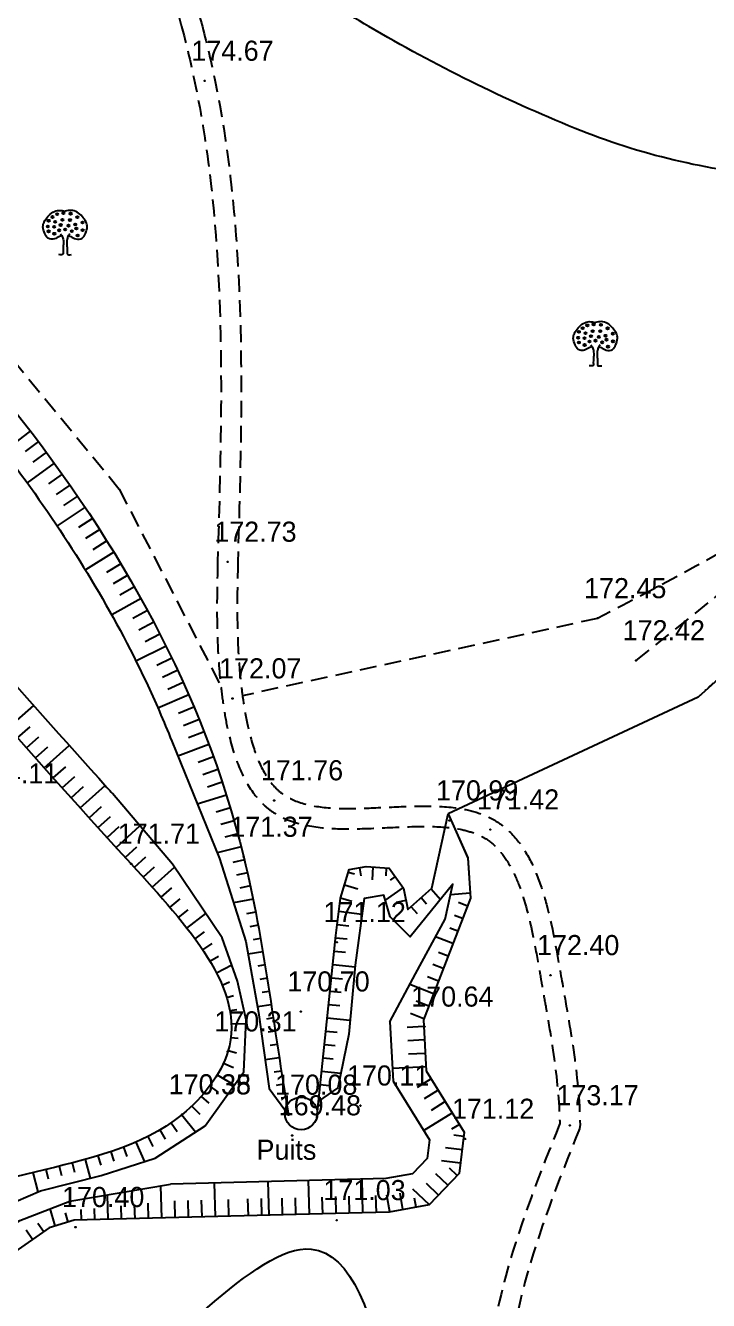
# Model space of a CAD drawing. Extents: x -83928 to -81707, y 15464 to 18601.
# Drawn here: x -83142 to -83040.2, y 16810 to 17000.2 of the extents above; entities that cross this region are included whole.
import ezdxf

# ---------------------------------------------------------------- set-up
doc = ezdxf.new("R2010")
doc.units = 0
doc.header["$MEASUREMENT"] = 0
for name, pattern in [('ACAD_ISO03W100', [30, 12, -18]), ('INTERROMPU', [0.75, 0.5, -0.25]), ('TIRETPTx2', [2, 1, -0.5, 0, -0.5])]:
    doc.linetypes.add(name, pattern=pattern)
doc.layers.add('ACCE', color=4, linetype='INTERROMPU', lineweight=25)
for name, color, linetype in [('ALT', 7, 'Continuous'), ('CNiv_1', 1, 'Continuous'), ('CONST', 7, 'Continuous'), ('ECOULEMENT', 160, 'ACAD_ISO03W100'), ('LIMITE', 40, 'INTERROMPU'), ('POINTS', 3, 'Continuous'), ('Talus', 5, 'Continuous')]:
    doc.layers.add(name, color=color, linetype=linetype)

msp = doc.modelspace()

# ---------------------------------------------------------------- linework, layer by layer
at = {"linetype": 'ByBlock', "extrusion": (0.000932032, -0.005533, 0.999984)}
for centre, radius in [((-83138.53, 16970.41, -162.28), 0.156), ((-83137.96, 16970.97, -162.28), 0.156), ((-83137.27, 16971.38, -162.28), 0.156), ((-83136.48, 16970.54, -162.28), 0.156), ((-83136.33, 16971.54, -162.28), 0.156), ((-83135.35, 16970.51, -162.28), 0.156), ((-83135.25, 16971.46, -162.28), 0.156), ((-83134.25, 16970.95, -162.28), 0.156), ((-83138.65, 16969.54, -162.28), 0.156), ((-83138.53, 16968.82, -162.28), 0.156), ((-83137.71, 16969.49, -162.28), 0.156), ((-83137.68, 16968.47, -162.28), 0.156), ((-83137.55, 16970.23, -162.28), 0.156), ((-83136.96, 16968.98, -162.28), 0.156), ((-83136.73, 16969.77, -162.28), 0.156), ((-83136.07, 16969.11, -162.28), 0.156), ((-83135.56, 16969.67, -162.28), 0.156), ((-83135.07, 16968.85, -162.28), 0.156), ((-83134.56, 16969.85, -162.28), 0.156), ((-83134.4, 16969.26, -162.28), 0.156), ((-83133.48, 16970.15, -162.28), 0.156), ((-83133.46, 16969, -162.28), 0.156), ((-83134.2, 16968.21, -162.28), 0.156), ((-83059.47, 16953.83, -162.28), 0.156), ((-83058.91, 16954.39, -162.28), 0.156), ((-83058.5, 16953.65, -162.28), 0.156), ((-83058.22, 16954.8, -162.28), 0.156), ((-83057.42, 16953.95, -162.28), 0.156), ((-83057.27, 16954.95, -162.28), 0.156), ((-83056.29, 16953.93, -162.28), 0.156), ((-83056.19, 16954.87, -162.28), 0.156), ((-83055.5, 16953.26, -162.28), 0.156), ((-83055.19, 16954.36, -162.28), 0.156), ((-83054.43, 16953.57, -162.28), 0.156), ((-83059.6, 16952.96, -162.28), 0.156), ((-83059.47, 16952.24, -162.28), 0.156), ((-83058.65, 16952.9, -162.28), 0.156), ((-83058.62, 16951.88, -162.28), 0.156), ((-83057.91, 16952.39, -162.28), 0.156), ((-83057.68, 16953.19, -162.28), 0.156), ((-83057.01, 16952.52, -162.28), 0.156), ((-83056.5, 16953.08, -162.28), 0.156), ((-83056.01, 16952.27, -162.28), 0.156), ((-83055.35, 16952.67, -162.28), 0.156), ((-83055.14, 16951.63, -162.28), 0.156), ((-83054.4, 16952.42, -162.28), 0.156), ((-83100.89, 16837.29, -162.28), 2.43)]:
    msp.add_circle(centre, radius, dxfattribs=at)
at = {"linetype": 'ByBlock'}
for points in [[(-83136.61, 16968.82, 9.1), (-83136.73, 16968.79, 9.1), (-83137.11, 16968.67, 9.1), (-83137.69, 16968.22, 9.09), (-83138.73, 16968.29, 9.1), (-83139.18, 16969.2, 9.1), (-83139.49, 16970.02, 9.11), (-83139.25, 16970.96, 9.11), (-83138.69, 16971.68, 9.11), (-83137.97, 16972.37, 9.12), (-83137.02, 16972.66, 9.12), (-83136.41, 16972.54, 9.12), (-83136.11, 16972.48, 9.12)], [(-83057.55, 16952.24, 8.93), (-83057.67, 16952.21, 8.93), (-83058.05, 16952.09, 8.93), (-83058.63, 16951.63, 8.93), (-83059.68, 16951.7, 8.93), (-83060.13, 16952.61, 8.94), (-83060.43, 16953.44, 8.94), (-83060.19, 16954.37, 8.94), (-83059.63, 16955.1, 8.95), (-83058.91, 16955.79, 8.95), (-83057.96, 16956.07, 8.95), (-83057.35, 16955.95, 8.95), (-83057.05, 16955.89, 8.95)]]:
    msp.add_open_spline(points, degree=3, knots=[0.251632, 0.251632, 0.251632, 0.251632, 0.437955, 0.853553, 1.334497, 1.754172, 2.275549, 2.6296, 3.144963, 3.634468, 4.105014, 4.559575, 4.559575, 4.559575, 4.559575], dxfattribs=at)
for points in [[(-83135.61, 16968.82, 9.1), (-83135.49, 16968.79, 9.09), (-83135.11, 16968.67, 9.09), (-83134.53, 16968.22, 9.09), (-83133.49, 16968.29, 9.09), (-83133.03, 16969.2, 9.09), (-83132.73, 16970.02, 9.1), (-83132.97, 16970.96, 9.1), (-83133.53, 16971.68, 9.11), (-83134.25, 16972.37, 9.11), (-83135.2, 16972.66, 9.12), (-83135.81, 16972.54, 9.12), (-83136.11, 16972.48, 9.12)], [(-83056.55, 16952.24, 8.93), (-83056.43, 16952.21, 8.93), (-83056.05, 16952.09, 8.93), (-83055.47, 16951.63, 8.93), (-83054.43, 16951.7, 8.92), (-83053.98, 16952.61, 8.93), (-83053.67, 16953.44, 8.93), (-83053.91, 16954.37, 8.94), (-83054.47, 16955.1, 8.94), (-83055.19, 16955.79, 8.95), (-83056.14, 16956.07, 8.95), (-83056.75, 16955.95, 8.95), (-83057.05, 16955.89, 8.95)]]:
    msp.add_open_spline(points, degree=3, knots=[0.251632, 0.251632, 0.251632, 0.251632, 0.437955, 0.853553, 1.334497, 1.754172, 2.275549, 2.6296, 3.144963, 3.634468, 4.105014, 4.559575, 4.559575, 4.559575, 4.559575])
for points in [[(-83136.79, 16969.1, 9.1), (-83136.58, 16968.82, 9.1), (-83136.4, 16968.31, 9.09), (-83136.4, 16966.24, 9.08), (-83136.4, 16966.11, 9.08), (-83137.04, 16966.01, 9.08)], [(-83135.41, 16969.1, 9.1), (-83135.61, 16968.82, 9.1), (-83135.79, 16968.31, 9.09), (-83135.79, 16966.24, 9.08), (-83135.79, 16966.11, 9.08), (-83135.15, 16966.01, 9.08)], [(-83057.73, 16952.52, 8.93), (-83057.53, 16952.24, 8.93), (-83057.35, 16951.73, 8.93), (-83057.35, 16949.65, 8.92), (-83057.35, 16949.53, 8.92), (-83057.99, 16949.42, 8.92)], [(-83056.35, 16952.52, 8.93), (-83056.55, 16952.24, 8.93), (-83056.73, 16951.73, 8.93), (-83056.73, 16949.65, 8.92), (-83056.73, 16949.53, 8.91), (-83056.09, 16949.42, 8.91)]]:
    msp.add_spline(points, degree=3, dxfattribs=at)
at = {"layer": 'ACCE', "linetype": 'INTERROMPU', "ltscale": 5}
for points, knots in [([(-83233.9, 17733.51, 206.77), (-83233.53, 17729.41, 206.72), (-83233.17, 17725.3, 206.67), (-83232.41, 17718.6, 206.58), (-83232.07, 17716.01, 206.55), (-83230.88, 17708.25, 206.45), (-83229.84, 17703.13, 206.39), (-83227.33, 17692.98, 206.26), (-83225.87, 17687.95, 206.19), (-83221.02, 17673, 206), (-83217.15, 17663.22, 205.87), (-83211.43, 17649.82, 205.69), (-83209.78, 17646.08, 205.64), (-83206.47, 17638.64, 205.54), (-83204.81, 17634.94, 205.49), (-83201.81, 17628.12, 205.4), (-83200.47, 17625, 205.36), (-83197.85, 17618.75, 205.27), (-83196.57, 17615.62, 205.23), (-83192.84, 17606.19, 205.11), (-83190.48, 17599.88, 205.02), (-83183.75, 17580.86, 204.77), (-83179.76, 17568.07, 204.61), (-83169.1, 17529.37, 204.11), (-83163.76, 17503.13, 203.77), (-83148.64, 17400.87, 202.5), (-83148.84, 17322.19, 201.55), (-83152.38, 17235.24, 200.51), (-83152.66, 17228.63, 200.44), (-83153.58, 17208.79, 200.2), (-83154.25, 17195.52, 200.04), (-83155.29, 17175.82, 199.81), (-83155.63, 17169.43, 199.73), (-83156.66, 17150.22, 199.5), (-83157.36, 17137.39, 199.35), (-83158.18, 17121.77, 199.17), (-83158.33, 17119.02, 199.13), (-83158.61, 17113.51, 199.07), (-83158.75, 17110.75, 199.04), (-83159.05, 17102.49, 198.94), (-83159.1, 17097.01, 198.87), (-83158.57, 17088.78, 198.77), (-83158.27, 17085.94, 198.74), (-83157.47, 17081.04, 198.67), (-83157.03, 17078.95, 198.65), (-83155.97, 17074.95, 198.6), (-83155.36, 17073.03, 198.57), (-83154.14, 17069.86, 198.53), (-83153.59, 17068.57, 198.51), (-83151.64, 17064.57, 198.46), (-83150.05, 17061.95, 198.42), (-83146.67, 17056.82, 198.35), (-83144.87, 17054.32, 198.31), (-83142.25, 17050.57, 198.26), (-83141.39, 17049.34, 198.24), (-83139.73, 17046.84, 198.21), (-83138.91, 17045.58, 198.19), (-83136.52, 17041.77, 198.14), (-83135, 17039.19, 198.1), (-83130.64, 17031.34, 197.99), (-83128.03, 17025.96, 197.92), (-83123.34, 17014.78, 197.77), (-83121.29, 17008.97, 197.69), (-83119.3, 17002.05, 197.6), (-83119.01, 17001.03, 197.59), (-83118.74, 17000, 197.58)], [0, 0, 0, 0, 12.327592, 12.327592, 20.115185, 20.115185, 35.690369, 35.690369, 51.265554, 51.265554, 82.415924, 82.415924, 94.599801, 94.599801, 106.783679, 106.783679, 117.042177, 117.042177, 127.300676, 127.300676, 147.817673, 147.817673, 188.851667, 188.851667, 270.919656, 270.919656, 504.266791, 504.266791, 523.408174, 523.408174, 561.690939, 561.690939, 580.062827, 580.062827, 616.806602, 616.806602, 624.666597, 624.666597, 632.526593, 632.526593, 648.246583, 648.246583, 656.641025, 656.641025, 663.01911, 663.01911, 669.054099, 669.054099, 673.230966, 673.230966, 682.320154, 682.320154, 691.409342, 691.409342, 695.886005, 695.886005, 700.362668, 700.362668, 709.315994, 709.315994, 727.222646, 727.222646, 745.789014, 745.789014, 749.014873, 749.014873, 749.014873, 749.014873]), ([(-83230.54, 17729.67, 206.71), (-83230.29, 17726.91, 206.68), (-83230.02, 17724.15, 206.64), (-83229.41, 17718.85, 206.58), (-83229.08, 17716.29, 206.55), (-83227.91, 17708.67, 206.45), (-83226.87, 17703.63, 206.39), (-83224.39, 17693.62, 206.26), (-83222.95, 17688.65, 206.19), (-83218.13, 17673.86, 206), (-83214.29, 17664.14, 205.87), (-83208.5, 17650.61, 205.69), (-83206.78, 17646.7, 205.64), (-83203.3, 17638.89, 205.53), (-83201.55, 17634.99, 205.48), (-83198.23, 17627.41, 205.38), (-83196.66, 17623.72, 205.33), (-83193.62, 17616.31, 205.23), (-83192.14, 17612.6, 205.18), (-83187.83, 17601.44, 205.03), (-83185.14, 17593.96, 204.93), (-83177.56, 17571.4, 204.64), (-83173.16, 17556.21, 204.44), (-83161.76, 17510.2, 203.85), (-83156.52, 17478.97, 203.46), (-83144.4, 17368.35, 202.09), (-83146.72, 17286.54, 201.11), (-83151.16, 17197.42, 200.06), (-83151.46, 17191.54, 199.99), (-83152.38, 17173.88, 199.78), (-83153.02, 17162.08, 199.64), (-83153.87, 17146.3, 199.45), (-83154.09, 17142.32, 199.4), (-83154.54, 17133.9, 199.3), (-83154.78, 17129.45, 199.25), (-83155.15, 17122.38, 199.16), (-83155.28, 17119.77, 199.13), (-83155.69, 17111.93, 199.04), (-83155.95, 17106.72, 198.98), (-83156.05, 17095.5, 198.84), (-83155.8, 17089.54, 198.77), (-83154.41, 17080.86, 198.66), (-83153.74, 17077.94, 198.63), (-83152.23, 17073.17, 198.56), (-83151.51, 17071.28, 198.54), (-83150.07, 17068.15, 198.5), (-83149.41, 17066.89, 198.48), (-83147.99, 17064.39, 198.44), (-83147.23, 17063.15, 198.43), (-83144.83, 17059.44, 198.37), (-83143.09, 17056.99, 198.34), (-83140.39, 17053.16, 198.29), (-83139.44, 17051.79, 198.27), (-83137.58, 17049.04, 198.23), (-83136.68, 17047.65, 198.21), (-83134.02, 17043.44, 198.15), (-83132.33, 17040.58, 198.11), (-83127.53, 17031.89, 197.99), (-83124.69, 17025.91, 197.91), (-83120.19, 17014.81, 197.76), (-83118.42, 17009.73, 197.69), (-83116.46, 17003.06, 197.61), (-83116.04, 17001.53, 197.59), (-83115.64, 17000, 197.57)], [4.124484, 4.124484, 4.124484, 4.124484, 12.445479, 12.445479, 20.246294, 20.246294, 35.847925, 35.847925, 51.449556, 51.449556, 82.652817, 82.652817, 95.459944, 95.459944, 108.26707, 108.26707, 120.324294, 120.324294, 132.381518, 132.381518, 156.495965, 156.495965, 204.72486, 204.72486, 301.18265, 301.18265, 541.306805, 541.306805, 558.239841, 558.239841, 592.105912, 592.105912, 603.477058, 603.477058, 616.212297, 616.212297, 623.674417, 623.674417, 638.598656, 638.598656, 656.415944, 656.415944, 665.823083, 665.823083, 672.282671, 672.282671, 676.771569, 676.771569, 681.260468, 681.260468, 690.238265, 690.238265, 695.10295, 695.10295, 699.967635, 699.967635, 709.697004, 709.697004, 729.155744, 729.155744, 745.094776, 745.094776, 749.806585, 749.806585, 749.806585, 749.806585]), ([(-83118.74, 17000, 197.58), (-83117.75, 16996.3, 197.53), (-83116.91, 16992.57, 197.48), (-83115.3, 16984.02, 197.37), (-83114.63, 16979.19, 197.31), (-83113.13, 16964.59, 197.13), (-83112.83, 16954.73, 197.01), (-83112.88, 16936.64, 196.8), (-83113.12, 16928.43, 196.7), (-83113.36, 16920.21, 196.6)], [749.014873, 749.014873, 749.014873, 749.014873, 760.63541, 760.63541, 775.481805, 775.481805, 805.174596, 805.174596, 829.584082, 829.584082, 829.584082, 829.584082]), ([(-83115.64, 17000, 197.57), (-83114.93, 16997.28, 197.53), (-83114.29, 16994.55, 197.5), (-83111.83, 16982.46, 197.34), (-83110.8, 16973.01, 197.23), (-83109.52, 16949.11, 196.94), (-83109.94, 16934.6, 196.76), (-83110.36, 16920.12, 196.59)], [749.806585, 749.806585, 749.806585, 749.806585, 758.167958, 758.167958, 786.609387, 786.609387, 829.584082, 829.584082, 829.584082, 829.584082]), ([(-83113.36, 16920.2, 196.6), (-83113.44, 16916.67, 196.56), (-83113.52, 16913.13, 196.52), (-83113.35, 16907.19, 196.44), (-83113.22, 16904.88, 196.42), (-83112.86, 16901.37, 196.37), (-83112.72, 16900.22, 196.36), (-83112.38, 16897.88, 196.33), (-83112.18, 16896.7, 196.31), (-83111.53, 16893.6, 196.27), (-83111.01, 16891.71, 196.25), (-83109.73, 16888.46, 196.21), (-83109.02, 16887.06, 196.19), (-83107.66, 16885.19, 196.16), (-83107.16, 16884.59, 196.15), (-83106.14, 16883.62, 196.14), (-83105.65, 16883.23, 196.13), (-83104.61, 16882.53, 196.12), (-83104.07, 16882.23, 196.11), (-83102.01, 16881.29, 196.1), (-83100.4, 16880.88, 196.09), (-83097.02, 16880.41, 196.07), (-83095.27, 16880.35, 196.06), (-83091.7, 16880.37, 196.05), (-83089.88, 16880.46, 196.05), (-83085.87, 16880.65, 196.04), (-83083.68, 16880.76, 196.03), (-83079.96, 16880.68, 196.02), (-83078.37, 16880.54, 196.01), (-83076.12, 16880.07, 196), (-83075.35, 16879.84, 196), (-83074.23, 16879.36, 195.99), (-83073.84, 16879.16, 195.98), (-83072.74, 16878.49, 195.97), (-83072.07, 16877.92, 195.96), (-83070.85, 16876.56, 195.94), (-83070.29, 16875.77, 195.93), (-83069.28, 16873.99, 195.91), (-83068.83, 16873, 195.89), (-83067.54, 16869.62, 195.85), (-83066.87, 16866.95, 195.81), (-83065.99, 16862.6, 195.76), (-83065.7, 16860.98, 195.74), (-83065.24, 16858.37, 195.71), (-83065.07, 16857.38, 195.69), (-83064.73, 16855.44, 195.67), (-83064.56, 16854.49, 195.66), (-83064.07, 16851.66, 195.62), (-83063.76, 16849.84, 195.6), (-83062.94, 16844.47, 195.53), (-83062.54, 16841.05, 195.49), (-83062.38, 16837.21, 195.44), (-83062.37, 16836.77, 195.44), (-83062.36, 16836.34, 195.43)], [0, 0, 0, 0, 10.947505, 10.947505, 17.67115, 17.67115, 20.874021, 20.874021, 24.076892, 24.076892, 29.269257, 29.269257, 33.63113, 33.63113, 35.874428, 35.874428, 37.684843, 37.684843, 39.495258, 39.495258, 44.277324, 44.277324, 49.059389, 49.059389, 53.841455, 53.841455, 59.778203, 59.778203, 64.695684, 64.695684, 67.615321, 67.615321, 69.345867, 69.345867, 72.825131, 72.825131, 76.304395, 76.304395, 79.783659, 79.783659, 87.385884, 87.385884, 91.792494, 91.792494, 94.535823, 94.535823, 97.279152, 97.279152, 102.76581, 102.76581, 113.739126, 113.739126, 115.141259, 115.141259, 115.141259, 115.141259]), ([(-83110.34, 16920.17, 196.59), (-83110.42, 16916.68, 196.55), (-83110.49, 16913.22, 196.51), (-83110.35, 16907.95, 196.44), (-83110.27, 16906.22, 196.42), (-83110.02, 16903.18, 196.38), (-83109.88, 16901.89, 196.37), (-83109.36, 16897.97, 196.32), (-83108.87, 16895.25, 196.29), (-83107.66, 16891.36, 196.23), (-83107.1, 16889.99, 196.22), (-83105.9, 16887.87, 196.19), (-83105.29, 16887.05, 196.18), (-83104.2, 16885.96, 196.16), (-83103.76, 16885.61, 196.15), (-83102.79, 16885, 196.14), (-83102.26, 16884.73, 196.14), (-83100.46, 16884.03, 196.12), (-83099.04, 16883.73, 196.12), (-83095.92, 16883.4, 196.1), (-83094.23, 16883.38, 196.1), (-83090.7, 16883.45, 196.09), (-83088.87, 16883.55, 196.08), (-83085.19, 16883.72, 196.07), (-83083.35, 16883.79, 196.07), (-83079.76, 16883.72, 196.06), (-83078, 16883.58, 196.05), (-83075.32, 16883.01, 196.03), (-83074.34, 16882.72, 196.03), (-83072.87, 16882.09, 196.01), (-83072.36, 16881.83, 196.01), (-83071.37, 16881.22, 196), (-83070.9, 16880.88, 195.99), (-83069.4, 16879.61, 195.97), (-83068.5, 16878.54, 195.96), (-83066.96, 16876.15, 195.92), (-83066.31, 16874.84, 195.91), (-83065.21, 16872.07, 195.87), (-83064.74, 16870.61, 195.85), (-83063.47, 16865.87, 195.79), (-83062.88, 16862.44, 195.75), (-83061.95, 16857.13, 195.68), (-83061.59, 16855.12, 195.65), (-83060.92, 16851.2, 195.61), (-83060.6, 16849.28, 195.58), (-83059.78, 16843.61, 195.51), (-83059.4, 16839.93, 195.46), (-83059.33, 16836, 195.42), (-83059.44, 16835.61, 195.41), (-83059.44, 16835.61, 195.41)], [0, 0, 0, 0, 10.848155, 10.848155, 16.098502, 16.098502, 19.865986, 19.865986, 27.400953, 27.400953, 31.970485, 31.970485, 35.674617, 35.674617, 37.951581, 37.951581, 40.228545, 40.228545, 45.117781, 45.117781, 50.007018, 50.007018, 54.896255, 54.896255, 59.785492, 59.785492, 64.674729, 64.674729, 67.672235, 67.672235, 69.377221, 69.377221, 71.082207, 71.082207, 75.2308, 75.2308, 79.379393, 79.379393, 83.527987, 83.527987, 92.460806, 92.460806, 98.192898, 98.192898, 103.924989, 103.924989, 115.389172, 115.389172, 115.976359, 115.976359, 115.976359, 115.976359]), ([(-83062.38, 16836.34, 195.43), (-83065.25, 16829.14, 195.35), (-83068.12, 16821.89, 195.28), (-83071.54, 16809.69, 195.14), (-83072.53, 16804.73, 195.08), (-83072.96, 16797.66, 195), (-83072.96, 16795.54, 194.97), (-83072.68, 16791.71, 194.93), (-83072.46, 16790.01, 194.9), (-83071.79, 16786.62, 194.86), (-83071.35, 16784.94, 194.84), (-83069.76, 16779.95, 194.78), (-83068.32, 16776.69, 194.73), (-83063.01, 16766.86, 194.6), (-83058.18, 16760.6, 194.51), (-83051.34, 16753.2, 194.4), (-83049.68, 16751.5, 194.37), (-83046.32, 16748.23, 194.32), (-83044.62, 16746.65, 194.3), (-83039.49, 16742.03, 194.22), (-83036, 16739.12, 194.18), (-83030.36, 16734.49, 194.1), (-83028.2, 16732.74, 194.08), (-83021.75, 16727.46, 193.99), (-83017.46, 16723.87, 193.94), (-83006.93, 16715.14, 193.8), (-83000.67, 16710.01, 193.72), (-82991.37, 16702.9, 193.6), (-82988.47, 16700.76, 193.57), (-82982.59, 16696.59, 193.5), (-82979.61, 16694.57, 193.46), (-82970.6, 16688.63, 193.37), (-82964.48, 16684.86, 193.3), (-82952.06, 16677.47, 193.17), (-82945.76, 16673.85, 193.11), (-82939.47, 16670.24, 193.05)], [0.340268, 0.340268, 0.340268, 0.340268, 22.090575, 22.090575, 37.032625, 37.032625, 43.465616, 43.465616, 48.670202, 48.670202, 53.874789, 53.874789, 64.283962, 64.283962, 86.228506, 86.228506, 93.052523, 93.052523, 99.87654, 99.87654, 113.524575, 113.524575, 121.940084, 121.940084, 138.771101, 138.771101, 162.910485, 162.910485, 173.661716, 173.661716, 184.412946, 184.412946, 205.915408, 205.915408, 227.647852, 227.647852, 227.647852, 227.647852]), ([(-83059.44, 16835.61, 195.41), (-83062.51, 16827.91, 195.33), (-83065.55, 16820.25, 195.25), (-83068.8, 16808.07, 195.11), (-83069.64, 16803.46, 195.06), (-83069.95, 16796.8, 194.98), (-83069.91, 16794.67, 194.95), (-83069.53, 16790.9, 194.91), (-83069.26, 16789.24, 194.89), (-83068.49, 16785.95, 194.84), (-83068, 16784.3, 194.82), (-83066.24, 16779.41, 194.76), (-83064.69, 16776.19, 194.71), (-83059.03, 16766.51, 194.58), (-83053.97, 16760.31, 194.49), (-83043.19, 16749.2, 194.32), (-83037.5, 16744.31, 194.25), (-83029.5, 16737.72, 194.14), (-83027.27, 16735.91, 194.11), (-83022.11, 16731.7, 194.04), (-83019.2, 16729.28, 194.01), (-83013.36, 16724.43, 193.93), (-83010.44, 16721.99, 193.89), (-83001.63, 16714.74, 193.78), (-82995.71, 16709.97, 193.7), (-82986.92, 16703.4, 193.59), (-82984.17, 16701.42, 193.56), (-82978.6, 16697.56, 193.5), (-82975.79, 16695.67, 193.47), (-82967.26, 16690.13, 193.37), (-82961.46, 16686.59, 193.31), (-82949.76, 16679.66, 193.19), (-82943.86, 16676.27, 193.13), (-82937.96, 16672.88, 193.07)], [0, 0, 0, 0, 23.271761, 23.271761, 37.788358, 37.788358, 44.680007, 44.680007, 50.143404, 50.143404, 55.606802, 55.606802, 66.533596, 66.533596, 89.29283, 89.29283, 112.052063, 112.052063, 120.755352, 120.755352, 132.161263, 132.161263, 143.567173, 143.567173, 166.378995, 166.378995, 176.59449, 176.59449, 186.809984, 186.809984, 207.240973, 207.240973, 227.647852, 227.647852, 227.647852, 227.647852])]:
    msp.add_open_spline(points, degree=3, knots=knots, dxfattribs=at)
at = {"layer": 'CNiv_1', "elevation": 175}
for points in [[(-83090.8, 17000, -0.013854), (-83102, 17007, -0.01868), (-83110.25, 17012.93, 0.068147), (-83112.67, 17014.33, 0.049321), (-83114.26, 17014.81, 0.003876), (-83135, 17018.67, 0.02429), (-83199.89, 17026.99, 0.105344)], [(-82996.46, 17000, -0.013401), (-82997, 16999, -0.119435), (-83013.23, 16981.89, -0.164955), (-83030, 16977.67, -0.076859), (-83060.06, 16984.81, -0.036001), (-83090.8, 17000, -0.01868)]]:
    msp.add_lwpolyline(points, format="xyb", dxfattribs=at)
at = {"layer": 'CNiv_1'}
msp.add_open_spline([(-83161.54, 16787.58, -1.18), (-83152.97, 16787.84, -1.23), (-83128.21, 16791.31, 0.96), (-83089.88, 16842.36, -0.47), (-83082.11, 16755.45, 0.2), (-83128.37, 16718.36, -0.39), (-83182.42, 16721.38, 2.11), (-83242.96, 16721.06, -4.77), (-83260.62, 16720.4, 11.94), (-83266.65, 16719.95, 24.95)], degree=3, knots=[185.913164, 185.913164, 185.913164, 185.913164, 211.895094, 254.614391, 314.944306, 355.90358, 427.87171, 472.181306, 522.481281, 522.481281, 522.481281, 522.481281], dxfattribs=at)
at = {"layer": 'ECOULEMENT', "linetype": 'ByBlock', "extrusion": (0.000932032, -0.005533, 0.999984)}
for p, q in [((-82992.72, 16944.29, 198.93), (-83041.74, 16900.01, 198.73)), ((-83041.74, 16900.01, 198.73), (-83078.98, 16882.62, 8.57)), ((-83081.41, 16871.54, 8.51), (-83078.98, 16882.62, 8.57)), ((-83078.98, 16882.62, 8.57), (-83076.08, 16876.01, 8.53)), ((-83095.04, 16870.05, 8.51), (-83093.76, 16874.31, 8.53)), ((-83093.76, 16874.31, 8.53), (-83091.21, 16874.74, 8.53)), ((-83091.21, 16874.74, 8.53), (-83087.8, 16874.52, 8.53)), ((-83087.8, 16874.52, 8.53), (-83087.8, 16874.52, 8.53)), ((-83087.8, 16874.52, 8.53), (-83085.67, 16871.54, 8.51)), ((-83076.08, 16876.01, 8.53), (-83075.65, 16870.05, 8.49)), ((-83085.67, 16871.54, 8.51), (-83085.03, 16868.35, 8.49)), ((-83085.03, 16868.35, 8.49), (-83081.41, 16871.54, 8.51)), ((-83095.75, 16864.47, 8.48), (-83095.04, 16870.05, 8.51)), ((-83075.65, 16870.05, 8.49), (-83082.68, 16851.87, 8.4)), ((-83098.58, 16837.27, 8.33), (-83095.75, 16864.47, 8.48)), ((-83082.68, 16851.87, 8.4), (-83082.26, 16844.3, 8.36)), ((-83082.26, 16844.3, 8.36), (-83076.61, 16835.14, 8.3)), ((-83076.61, 16835.14, 8.3), (-83077.36, 16828.97, 8.27)), ((-83077.36, 16828.97, 8.27), (-83081.83, 16824.29, 8.25)), ((-83095.91, 16828.01, 8.28), (-83120.39, 16827.37, 8.3)), ((-83095.78, 16823.01, 8.25), (-83134.73, 16821.99, 8.28)), ((-83087.8, 16823.22, 8.25), (-83095.78, 16823.01, 8.25)), ((-83081.83, 16824.29, 8.25), (-83087.8, 16823.22, 8.25)), ((-83134.73, 16821.99, 8.28), (-83138.5, 16820.88, 8.28)), ((-83138.5, 16820.88, 8.28), (-83144.07, 16816.93, 8.26))]:
    msp.add_line(p, q, dxfattribs=at)
at = {"layer": 'ECOULEMENT', "linetype": 'TIRETPTx2', "extrusion": (0.000932032, -0.005533, 0.999984), "elevation": 27.82}
msp.add_lwpolyline([(-82982.23, 17000.41), (-82982.65, 16996.78), (-82980.83, 16965.57), (-82992.87, 16944.7), (-83041.89, 16900.43)], dxfattribs=at)
at = {"layer": 'ECOULEMENT', "linetype": 'ByBlock', "extrusion": (0.000932032, -0.005533, 0.999984)}
for points, elevation in [([(-83120.36, 16893.84), (-83113.25, 16876.33), (-83109.29, 16863.94), (-83107.44, 16853.39), (-83105.85, 16842.05), (-83102.94, 16838.09)], 25.35), ([(-83154.26, 16819.04), (-83147.33, 16823.58), (-83139.91, 16826.8), (-83130.88, 16829.06), (-83122.81, 16831.64), (-83115.39, 16836.47), (-83109.58, 16844.53), (-83109.26, 16852.26), (-83110.55, 16858.06), (-83112.81, 16864.51), (-83120.23, 16875.47), (-83129.18, 16886.02)], 24.94), ([(-83098.56, 16836.63), (-83095.72, 16863.83), (-83095.01, 16869.41), (-83093.74, 16873.67), (-83091.18, 16874.1), (-83087.77, 16873.88), (-83087.77, 16873.88), (-83085.64, 16870.9), (-83085, 16867.71), (-83081.38, 16870.9), (-83078.95, 16881.98), (-83076.05, 16875.38), (-83075.63, 16869.41), (-83082.65, 16851.23)], -162.28), ([(-83087.64, 16850.95), (-83083.83, 16858.09), (-83079.41, 16866.25), (-83078.27, 16871.48), (-83084.64, 16863.64), (-83087.59, 16866.58), (-83088.57, 16869.84), (-83091.51, 16869.35), (-83092.82, 16859.39), (-83093.8, 16849.11), (-83095.43, 16841.11), (-83098.3, 16839.1)], -162.28), ([(-83082.65, 16851.23), (-83082.23, 16843.66), (-83076.58, 16834.5), (-83077.33, 16828.33), (-83081.8, 16823.64), (-83087.77, 16822.58), (-83095.75, 16822.37), (-83134.7, 16821.35), (-83138.47, 16820.24)], -162.28), ([(-83087.64, 16850.95), (-83087.15, 16842.11), (-83081.76, 16833.37), (-83082.09, 16830.58), (-83084.29, 16828.28), (-83088.27, 16827.57), (-83095.88, 16827.37), (-83120.37, 16826.73)], -162.28), ([(-83150.7, 16816.26), (-83142.81, 16821.32), (-83135.39, 16824.22), (-83120.37, 16826.73)], -162.28), ([(-83138.47, 16820.24), (-83144.04, 16816.29), (-83148.3, 16811.39), (-83150.86, 16806.28), (-83152.61, 16802.3), (-83157.25, 16792.02), (-83162.79, 16785.42), (-83169.39, 16781.16), (-83172.38, 16758.17), (-83172.8, 16755.19), (-83176.8, 16756.51), (-83176.8, 16756.51), (-83180.15, 16768.39), (-83184.73, 16771.58), (-83191.12, 16773.07), (-83197.09, 16773.28), (-83203.47, 16771.25), (-83227.71, 16757.65), (-83247.52, 16744.45), (-83268.4, 16729.97), (-83320.48, 16693.72)], -162.28)]:
    msp.add_lwpolyline(points, dxfattribs=dict(at, elevation=elevation))
msp.add_circle((-83100.89, 16837.29, -162.28), 2.43, dxfattribs=at)
at = {"layer": 'ECOULEMENT', "linetype": 'ByBlock'}
for points, knots in [([(-83231.14, 17000, 197.93), (-83200.61, 16961.43, 197.37), (-83163.48, 16914.92, 196.69), (-83105.77, 16852.96, 195.77), (-83125.72, 16827.05, 195.52), (-83164.9, 16832.87, 195.71), (-83167.56, 16789.06, 195.19), (-83247.47, 16788.18, 195.43), (-83281.69, 16714.69, 194.65), (-83374.05, 16701.39, 194.78), (-83364.95, 16668.76, 194.36), (-83359.1, 16647.79, 194.09)], [7.908375, 7.908375, 7.908375, 7.908375, 170.271753, 201.744415, 213.343907, 258.510006, 289.240422, 309.149666, 469.744028, 498.230383, 549.512614, 549.512614, 549.512614, 549.512614]), ([(-83231.14, 17000, 197.93), (-83200.61, 16961.43, 197.37), (-83163.48, 16914.92, 196.69), (-83105.77, 16852.96, 195.77), (-83125.72, 16827.05, 195.52), (-83164.9, 16832.87, 195.71), (-83167.56, 16789.06, 195.19), (-83247.47, 16788.18, 195.43), (-83281.69, 16714.69, 194.65), (-83374.05, 16701.39, 194.78), (-83364.95, 16668.76, 194.36), (-83359.1, 16647.79, 194.09)], [7.908375, 7.908375, 7.908375, 7.908375, 170.271753, 201.744415, 213.343907, 258.510006, 289.240422, 309.149666, 469.744028, 498.230383, 549.512614, 549.512614, 549.512614, 549.512614]), ([(-83224.76, 17000, 197.91), (-83222.55, 16997.2, 197.87), (-83220.33, 16994.4, 197.83), (-83209, 16980.14, 197.62), (-83199.75, 16968.59, 197.45), (-83187.51, 16953.6, 197.23), (-83184.92, 16950.45, 197.19), (-83177.04, 16940.92, 197.05), (-83171.64, 16934.47, 196.95), (-83154.88, 16914.71, 196.66), (-83142.93, 16901.01, 196.46), (-83129.59, 16886.24, 196.24), (-83129.31, 16885.93, 196.24), (-83129.03, 16885.62, 196.23)], [12.263009, 12.263009, 12.263009, 12.263009, 24.036361, 24.036361, 72.109084, 72.109084, 84.80214, 84.80214, 110.188251, 110.188251, 160.960474, 160.960474, 162.036049, 162.036049, 162.036049, 162.036049]), ([(-83207.38, 17000, 197.86), (-83207.07, 16999.73, 197.85), (-83206.76, 16999.46, 197.85), (-83194.33, 16988.5, 197.68), (-83182.52, 16977.72, 197.51), (-83160.65, 16955.54, 197.17), (-83150.59, 16944.14, 197.01), (-83134.97, 16922.61, 196.7), (-83128.92, 16912.67, 196.56), (-83122.67, 16899.37, 196.38), (-83121.39, 16896.42, 196.34), (-83120.21, 16893.44, 196.3)], [21.648184, 21.648184, 21.648184, 21.648184, 22.808472, 22.808472, 68.425416, 68.425416, 114.042359, 114.042359, 150.71785, 150.71785, 160.966097, 160.966097, 160.966097, 160.966097]), ([(-83199.83, 17000, 197.83), (-83158.79, 16963.57, 197.26), (-83112.08, 16915.86, 196.54), (-83105.01, 16850.53, 195.74), (-83102.8, 16837.7, 195.57)], [26.964729, 26.964729, 26.964729, 26.964729, 181.531723, 220.577379, 220.577379, 220.577379, 220.577379]), ([(-83199.83, 17000, 197.83), (-83158.79, 16963.57, 197.26), (-83112.08, 16915.86, 196.54), (-83105.01, 16850.53, 195.74), (-83102.8, 16837.7, 195.57)], [26.964729, 26.964729, 26.964729, 26.964729, 181.531723, 220.577379, 220.577379, 220.577379, 220.577379])]:
    msp.add_open_spline(points, degree=3, knots=knots, dxfattribs=at)
at = {"layer": 'LIMITE', "linetype": 'INTERROMPU', "ltscale": 5, "extrusion": (0.000932032, -0.005533, 0.999984)}
for p, q in [((-83148.63, 16956.13, 9.04), (-83128.03, 16931.02, 8.88)), ((-83128.03, 16931.02, 8.88), (-83112.89, 16901.68, 196.38)), ((-83056.73, 16911.74, 196.32), (-83109.68, 16900.21, 196.35))]:
    msp.add_line(p, q, dxfattribs=at)
at = {"layer": 'LIMITE', "linetype": 'INTERROMPU', "ltscale": 5}
for points in [[(-82996.71, 16999.32, 197.19), (-83007.4, 16948.77, 196.61), (-83056.73, 16911.74, 196.32)], [(-82996.71, 16999.32, 197.19), (-83007.4, 16948.77, 196.61), (-83056.73, 16911.74, 196.32)], [(-83050.98, 16905.46, 196.23), (-83004.31, 16944.76, 196.55), (-82989.08, 16964.4, 196.74), (-82996.71, 16999.32, 197.19)], [(-83050.98, 16905.46, 196.23), (-83004.31, 16944.76, 196.55), (-82989.08, 16964.4, 196.74), (-82996.71, 16999.32, 197.19)]]:
    msp.add_spline(points, degree=3, dxfattribs=at)
at = {"layer": 'POINTS', "extrusion": (0.002059, -0.012217, 0.999923)}
for centre in [(-83115.51, 16990.94, -182.42), (-83115.51, 16990.94, -182.42), (-83112.09, 16919.21, -182.42), (-83112.09, 16919.21, -182.42), (-83056.96, 16910.79, -182.42), (-83051.21, 16904.51, -182.42), (-83111.37, 16898.83, -182.42), (-83111.37, 16898.83, -182.42), (-83105.15, 16883.63, -182.42), (-83105.15, 16883.63, -182.42), (-83079.03, 16880.63, -182.42), (-83079.03, 16880.63, -182.42), (-83072.94, 16879.28, -182.42), (-83072.94, 16879.28, -182.42), (-83109.7, 16875.21, -182.42), (-83109.7, 16875.21, -182.42), (-83126.49, 16874.16, -182.42), (-83126.48, 16874.17, -182.42), (-83095.8, 16862.48, -182.42), (-83095.8, 16862.48, -182.42), (-83063.97, 16857.56, -182.42), (-83063.97, 16857.56, -182.42), (-83101.19, 16852.14, -182.42), (-83101.19, 16852.14, -182.42), (-83082.73, 16849.88, -182.42), (-83082.73, 16849.88, -182.42), (-83112.08, 16846.18, -182.42), (-83112.07, 16846.19, -182.42), (-83092.3, 16838.11, -182.42), (-83092.3, 16838.11, -182.42), (-83118.89, 16836.78, -182.42), (-83118.88, 16836.8, -182.42), (-83103.02, 16836.74, -182.42), (-83103.02, 16836.74, -182.42), (-83061.08, 16835.17, -182.42), (-83061.08, 16835.17, -182.42), (-83102.48, 16833.67, -182.42), (-83102.48, 16833.67, -182.42), (-83076.66, 16833.15, -182.42), (-83076.66, 16833.15, -182.42), (-83134.78, 16819.99, -182.42), (-83134.78, 16819.99, -182.42), (-83095.83, 16821.02, -182.42), (-83095.83, 16821.02, -182.42)]:
    msp.add_circle(centre, 0.05, dxfattribs=at)
at = {"layer": 'Talus', "linetype": 'ByBlock', "extrusion": (0.000932032, -0.005533, 0.999984)}
for p, q in [((-83141.28, 16939.71, 196.92), (-83143.27, 16938.19, 196.91)), ((-83140.08, 16938.12, 196.9), (-83142.08, 16936.62, 196.89)), ((-83138.89, 16936.51, 196.88), (-83140.9, 16935.03, 196.87)), ((-83137.71, 16934.9, 196.85), (-83141.76, 16931.96, 196.83)), ((-83136.54, 16933.27, 196.83), (-83138.58, 16931.82, 196.82)), ((-83135.39, 16931.63, 196.81), (-83137.44, 16930.21, 196.8)), ((-83134.25, 16929.99, 196.78), (-83136.32, 16928.58, 196.77)), ((-83133.13, 16928.33, 196.76), (-83137.29, 16925.55, 196.74)), ((-83132.03, 16926.66, 196.74), (-83134.12, 16925.29, 196.73)), ((-83130.94, 16924.99, 196.71), (-83133.05, 16923.64, 196.7)), ((-83129.87, 16923.3, 196.69), (-83131.99, 16921.97, 196.68)), ((-83128.82, 16921.6, 196.67), (-83133.08, 16918.98, 196.65)), ((-83127.78, 16919.89, 196.64), (-83129.93, 16918.6, 196.63)), ((-83126.76, 16918.17, 196.62), (-83128.92, 16916.9, 196.61)), ((-83125.76, 16916.43, 196.59), (-83127.93, 16915.2, 196.59)), ((-83124.78, 16914.69, 196.57), (-83129.15, 16912.26, 196.55)), ((-83123.82, 16912.94, 196.55), (-83126.02, 16911.75, 196.54)), ((-83122.88, 16911.17, 196.52), (-83125.09, 16910.01, 196.51)), ((-83121.96, 16909.4, 196.5), (-83124.18, 16908.26, 196.49)), ((-83121.06, 16907.61, 196.47), (-83125.54, 16905.39, 196.46)), ((-83120.18, 16905.82, 196.45), (-83122.43, 16904.73, 196.44)), ((-83119.32, 16904.01, 196.42), (-83121.59, 16902.95, 196.42)), ((-83118.49, 16902.19, 196.4), (-83120.77, 16901.16, 196.39)), ((-83117.68, 16900.36, 196.37), (-83122.26, 16898.36, 196.37)), ((-83144.52, 16895.43, 196.4), (-83140.78, 16898.74, 196.43)), ((-83116.89, 16898.52, 196.35), (-83119.19, 16897.55, 196.35)), ((-83143.2, 16893.93, 196.38), (-83141.33, 16895.59, 196.39)), ((-83116.12, 16896.68, 196.33), (-83118.44, 16895.74, 196.32)), ((-83141.87, 16892.44, 196.36), (-83140, 16894.1, 196.37)), ((-83115.38, 16894.82, 196.3), (-83117.71, 16893.91, 196.3)), ((-83140.54, 16890.94, 196.33), (-83138.67, 16892.61, 196.35)), ((-83139.2, 16889.45, 196.31), (-83135.48, 16892.79, 196.34)), ((-83114.67, 16892.95, 196.28), (-83119.31, 16891.21, 196.29)), ((-83137.87, 16887.96, 196.29), (-83136.01, 16889.63, 196.3)), ((-83113.98, 16891.08, 196.25), (-83116.28, 16890.25, 196.26)), ((-83136.53, 16886.48, 196.27), (-83134.67, 16888.15, 196.28)), ((-83113.31, 16889.19, 196.23), (-83115.58, 16888.41, 196.25)), ((-83135.2, 16884.99, 196.24), (-83133.34, 16886.66, 196.26)), ((-83133.86, 16883.5, 196.22), (-83130.15, 16886.85, 196.25)), ((-83112.67, 16887.3, 196.2), (-83114.89, 16886.56, 196.23)), ((-83132.52, 16882.02, 196.2), (-83130.67, 16883.69, 196.03)), ((-83112.05, 16885.39, 196.18), (-83116.39, 16884.02, 196.24)), ((-83131.17, 16880.54, 196.18), (-83129.35, 16882.19, 196.01)), ((-83111.46, 16883.48, 196.15), (-83113.56, 16882.85, 196.19)), ((-83129.83, 16879.06, 196.16), (-83128.03, 16880.69, 195.99)), ((-83128.49, 16877.58, 196.13), (-83124.94, 16880.8, 195.82)), ((-83110.9, 16881.56, 196.13), (-83112.91, 16880.99, 196.18)), ((-83110.36, 16879.64, 196.1), (-83112.27, 16879.12, 196.16)), ((-83127.14, 16876.1, 196.11), (-83125.4, 16877.69, 195.96)), ((-83125.79, 16874.62, 196.09), (-83124.07, 16876.19, 195.95)), ((-83109.86, 16877.7, 196.08), (-83113.45, 16876.78, 196.2)), ((-83124.44, 16873.14, 196.07), (-83122.75, 16874.68, 195.93)), ((-83123.1, 16871.66, 196.05), (-83119.79, 16874.64, 195.78)), ((-83109.37, 16875.76, 196.05), (-83111.08, 16875.35, 196.12)), ((-83092.2, 16874.57, 8.53), (-83092, 16873.35, 8.53)), ((-83090.22, 16874.68, 8.53), (-83090.34, 16872.74, 8.52)), ((-83088.22, 16874.55, 8.53), (-83088.3, 16873.36, 8.52)), ((-83108.92, 16873.81, 196.03), (-83110.55, 16873.44, 196.1)), ((-83093.88, 16873.91, 8.53), (-83092.94, 16873.63, 8.53)), ((-83086.88, 16873.24, 8.52), (-83087.63, 16872.71, 8.52)), ((-83121.77, 16870.17, 196.02), (-83120.2, 16871.55, 195.9)), ((-83108.49, 16871.86, 196), (-83110.04, 16871.53, 196.09)), ((-83094.46, 16872, 8.52), (-83092.46, 16871.4, 8.52)), ((-83085.72, 16871.62, 8.51), (-83088.37, 16869.72, 8.5)), ((-83081.54, 16871.43, 8.51), (-83080.14, 16869.85, 8.5)), ((-83075.7, 16870.75, 8.5), (-83078.64, 16870.54, 8.5)), ((-83120.46, 16868.66, 196), (-83118.96, 16869.93, 195.88)), ((-83108.08, 16869.9, 195.98), (-83110.98, 16869.31, 196.16)), ((-83095.03, 16870.08, 8.51), (-83093.35, 16869.57, 8.51)), ((-83085.29, 16869.67, 8.5), (-83086.74, 16869.38, 8.5)), ((-83084.54, 16868.78, 8.49), (-83083.62, 16867.74, 8.49)), ((-83083.04, 16870.11, 8.5), (-83082.23, 16869.19, 8.49)), ((-83076.12, 16868.84, 8.49), (-83077.46, 16869.36, 8.49)), ((-83119.18, 16867.12, 195.98), (-83117.74, 16868.3, 195.87)), ((-83117.93, 16865.56, 195.96), (-83115.12, 16867.75, 195.74)), ((-83107.69, 16867.94, 195.95), (-83109.04, 16867.68, 196.05)), ((-83095.29, 16868.1, 8.5), (-83091.85, 16867.66, 8.49)), ((-83076.84, 16866.98, 8.48), (-83078.03, 16867.44, 8.48)), ((-83116.72, 16863.96, 195.93), (-83115.33, 16864.98, 195.83)), ((-83107.32, 16865.98, 195.93), (-83108.55, 16865.75, 196.03)), ((-83095.54, 16866.11, 8.49), (-83093.82, 16865.9, 8.49)), ((-83077.56, 16865.11, 8.47), (-83078.74, 16865.57, 8.47)), ((-83115.58, 16862.32, 195.91), (-83114.16, 16863.27, 195.81)), ((-83106.97, 16864.01, 195.9), (-83108.07, 16863.81, 196.01)), ((-83095.78, 16864.13, 8.48), (-83094.07, 16863.95, 8.48)), ((-83095.78, 16864.13, 8.48), (-83094.07, 16863.95, 8.48)), ((-83078.28, 16863.25, 8.46), (-83080.87, 16864.25, 8.47)), ((-83114.51, 16860.63, 195.89), (-83113.24, 16861.39, 195.8)), ((-83106.63, 16862.04, 195.88), (-83108.81, 16861.67, 196.11)), ((-83095.99, 16862.14, 8.47), (-83094.3, 16861.96, 8.47)), ((-83095.99, 16862.14, 8.47), (-83094.3, 16861.96, 8.47)), ((-83079.01, 16861.38, 8.45), (-83080.42, 16861.93, 8.45)), ((-83113.54, 16858.89, 195.86), (-83111.24, 16860.07, 195.69)), ((-83106.3, 16860.06, 195.85), (-83107.38, 16859.89, 195.98)), ((-83096.2, 16860.15, 8.46), (-83092.87, 16859.8, 8.45)), ((-83096.2, 16860.15, 8.46), (-83092.87, 16859.8, 8.45)), ((-83079.73, 16859.52, 8.44), (-83081.26, 16860.11, 8.44)), ((-83112.69, 16857.07, 195.84), (-83111.6, 16857.53, 195.76)), ((-83105.98, 16858.09, 195.83), (-83107.05, 16857.92, 195.96)), ((-83096.41, 16858.16, 8.45), (-83094.73, 16857.99, 8.44)), ((-83096.41, 16858.16, 8.45), (-83094.73, 16857.99, 8.44)), ((-83081.17, 16855.78, 8.42), (-83084.7, 16857.15, 8.43)), ((-83080.45, 16857.65, 8.43), (-83082.1, 16858.29, 8.43)), ((-83112.01, 16855.2, 195.81), (-83111, 16855.51, 195.74)), ((-83105.67, 16856.11, 195.8), (-83106.73, 16855.95, 195.94)), ((-83096.61, 16856.17, 8.44), (-83094.93, 16856, 8.43)), ((-83096.61, 16856.17, 8.44), (-83094.93, 16856, 8.43)), ((-83111.54, 16853.25, 195.79), (-83110.52, 16853.44, 195.72)), ((-83105.37, 16854.14, 195.78), (-83107.44, 16853.82, 196.07)), ((-83096.82, 16854.18, 8.42), (-83095.13, 16854.01, 8.42)), ((-83096.82, 16854.18, 8.42), (-83095.13, 16854.01, 8.42)), ((-83081.89, 16853.92, 8.41), (-83083.77, 16854.65, 8.42)), ((-83111.32, 16851.27, 195.76), (-83109.13, 16851.35, 195.64)), ((-83105.07, 16852.16, 195.76), (-83106.1, 16852, 195.91)), ((-83097.03, 16852.19, 8.41), (-83093.63, 16851.84, 8.41)), ((-83097.03, 16852.19, 8.41), (-83093.63, 16851.84, 8.41)), ((-83082.61, 16852.05, 8.4), (-83084.61, 16852.82, 8.41)), ((-83104.77, 16850.18, 195.73), (-83105.81, 16850.03, 195.89)), ((-83097.24, 16850.2, 8.4), (-83095.53, 16850.03, 8.4)), ((-83097.24, 16850.2, 8.4), (-83095.53, 16850.03, 8.4)), ((-83082.62, 16850.87, 8.39), (-83085.12, 16850.74, 8.39)), ((-83111.4, 16849.27, 195.74), (-83110.31, 16849.14, 195.69)), ((-83104.47, 16848.21, 195.71), (-83105.52, 16848.05, 195.87)), ((-83097.44, 16848.21, 8.39), (-83095.83, 16848.05, 8.39)), ((-83097.44, 16848.21, 8.39), (-83095.83, 16848.05, 8.39)), ((-83082.51, 16848.88, 8.38), (-83085.01, 16848.74, 8.38)), ((-83111.8, 16847.31, 195.72), (-83110.56, 16846.96, 195.67)), ((-83104.17, 16846.23, 195.68), (-83106.3, 16845.9, 196.02)), ((-83097.65, 16846.23, 8.38), (-83096.13, 16846.07, 8.38)), ((-83097.65, 16846.23, 8.38), (-83096.13, 16846.07, 8.38)), ((-83082.4, 16846.88, 8.37), (-83084.9, 16846.74, 8.37)), ((-83112.49, 16845.44, 195.7), (-83110.98, 16844.76, 195.65)), ((-83103.86, 16844.25, 195.66), (-83104.94, 16844.08, 195.83)), ((-83097.86, 16844.24, 8.37), (-83095.01, 16843.94, 8.37)), ((-83097.86, 16844.24, 8.37), (-83095.01, 16843.94, 8.37)), ((-83082.29, 16844.88, 8.36), (-83087.28, 16844.61, 8.36)), ((-83114.54, 16842.01, 195.66), (-83113.38, 16841.14, 195.62)), ((-83113.42, 16843.67, 195.68), (-83110.87, 16842.13, 195.6)), ((-83103.55, 16842.28, 195.63), (-83104.65, 16842.1, 195.82)), ((-83098.07, 16842.25, 8.36), (-83096.74, 16842.11, 8.36)), ((-83098.07, 16842.25, 8.36), (-83096.74, 16842.11, 8.36)), ((-83081.52, 16843.09, 8.35), (-83083.64, 16841.78, 8.34)), ((-83115.81, 16840.47, 195.65), (-83114.67, 16839.45, 195.61)), ((-83103.23, 16840.3, 195.61), (-83103.89, 16840.19, 195.8)), ((-83098.27, 16840.26, 8.35), (-83097.98, 16840.23, 8.35)), ((-83098.27, 16840.26, 8.35), (-83097.98, 16840.23, 8.35)), ((-83080.47, 16841.39, 8.34), (-83082.59, 16840.08, 8.33)), ((-83117.2, 16839.03, 195.64), (-83116.04, 16837.81, 195.6)), ((-83102.9, 16838.33, 195.58), (-83103.22, 16838.27, 195.98)), ((-83079.42, 16839.69, 8.33), (-83081.54, 16838.38, 8.32)), ((-83120.31, 16836.53, 195.61), (-83119.42, 16835.23, 195.59)), ((-83118.71, 16837.72, 195.62), (-83116.64, 16835.16, 195.56)), ((-83078.37, 16837.99, 8.32), (-83082.62, 16835.36, 8.31)), ((-83077.32, 16836.29, 8.31), (-83078.48, 16835.57, 8.3)), ((-83123.76, 16834.5, 195.6), (-83123, 16833, 195.57)), ((-83122, 16835.46, 195.61), (-83121.2, 16834.09, 195.58)), ((-83076.69, 16834.49, 8.3), (-83078.17, 16834.67, 8.3)), ((-83127.42, 16832.9, 195.59), (-83126.88, 16831.48, 195.57)), ((-83125.57, 16833.65, 195.6), (-83124.29, 16830.72, 195.54)), ((-83076.93, 16832.51, 8.29), (-83079.41, 16832.81, 8.29)), ((-83135.06, 16830.55, 195.59), (-83134.7, 16829.15, 195.56)), ((-83133.13, 16831.06, 195.59), (-83132.36, 16828.25, 195.54)), ((-83131.21, 16831.61, 195.59), (-83130.78, 16830.2, 195.56)), ((-83129.3, 16832.22, 195.59), (-83128.83, 16830.82, 195.57)), ((-83077.17, 16830.52, 8.28), (-83079.97, 16830.86, 8.28)), ((-83140.89, 16829.11, 195.59), (-83140.18, 16826.22, 195.53)), ((-83138.95, 16829.59, 195.59), (-83138.61, 16828.18, 195.56)), ((-83137, 16830.06, 195.59), (-83136.66, 16828.66, 195.56)), ((-83079.04, 16827.21, 8.26), (-83080.85, 16828.93, 8.27)), ((-83077.66, 16828.65, 8.27), (-83078.81, 16829.76, 8.27)), ((-83121.69, 16822.33, 8.27), (-83121.81, 16827.13, 8.3)), ((-83113.69, 16822.54, 8.27), (-83113.82, 16827.54, 8.29)), ((-83105.69, 16822.75, 8.26), (-83105.82, 16827.75, 8.29)), ((-83099.69, 16822.91, 8.25), (-83099.82, 16827.91, 8.28)), ((-83091.7, 16823.12, 8.25), (-83091.82, 16828.12, 8.28)), ((-83081.8, 16824.31, 8.25), (-83084.24, 16826.64, 8.26)), ((-83080.42, 16825.76, 8.25), (-83082.23, 16827.49, 8.26)), ((-83129.68, 16822.12, 8.28), (-83129.78, 16825.8, 8.3)), ((-83119.69, 16822.38, 8.27), (-83119.75, 16824.88, 8.28)), ((-83117.69, 16822.44, 8.27), (-83117.75, 16824.94, 8.28)), ((-83115.69, 16822.49, 8.27), (-83115.75, 16824.99, 8.28)), ((-83111.69, 16822.59, 8.26), (-83111.75, 16825.09, 8.28)), ((-83108.78, 16822.67, 8.26), (-83108.84, 16825.17, 8.28)), ((-83106.78, 16822.72, 8.26), (-83106.84, 16825.22, 8.27)), ((-83103.69, 16822.81, 8.26), (-83103.76, 16825.3, 8.27)), ((-83101.69, 16822.86, 8.26), (-83101.76, 16825.36, 8.27)), ((-83097.69, 16822.96, 8.25), (-83097.76, 16825.46, 8.27)), ((-83095.69, 16823.02, 8.25), (-83095.76, 16825.52, 8.27)), ((-83093.7, 16823.07, 8.25), (-83093.76, 16825.57, 8.26)), ((-83089.7, 16823.17, 8.25), (-83089.76, 16825.68, 8.26)), ((-83087.7, 16823.24, 8.25), (-83088.14, 16825.72, 8.26)), ((-83085.73, 16823.59, 8.25), (-83086.17, 16826.05, 8.26)), ((-83083.76, 16823.94, 8.25), (-83084, 16825.29, 8.25)), ((-83137.56, 16821.15, 8.28), (-83138.32, 16823.73, 8.29)), ((-83135.64, 16821.72, 8.28), (-83136.05, 16823.09, 8.29)), ((-83133.68, 16822.01, 8.28), (-83133.72, 16823.58, 8.29)), ((-83131.68, 16822.07, 8.28), (-83131.73, 16823.77, 8.29)), ((-83127.68, 16822.17, 8.28), (-83127.74, 16824.15, 8.29)), ((-83125.68, 16822.23, 8.27), (-83125.74, 16824.35, 8.29)), ((-83123.68, 16822.28, 8.27), (-83123.74, 16824.54, 8.29)), ((-83139.32, 16820.3, 8.28), (-83140.16, 16821.49, 8.28)), ((-83140.95, 16819.14, 8.27), (-83141.93, 16820.53, 8.28))]:
    msp.add_line(p, q, dxfattribs=at)

# ---------------------------------------------------------------- texts
at = {"layer": 'ALT', "extrusion": (0.002059, -0.012217, 0.999923)}
for s, p in [('174.67', (-83117.51, 16993.94, -182.42)), ('174.67', (-83117.51, 16993.94, -182.42)), ('172.73', (-83114.09, 16922.21, -182.42)), ('172.73', (-83114.09, 16922.21, -182.42)), ('172.45', (-83058.96, 16913.79, -182.42)), ('172.42', (-83053.21, 16907.51, -182.42)), ('172.07', (-83113.37, 16901.83, -182.42)), ('172.07', (-83113.37, 16901.83, -182.42)), ('174.11', (-83149.62, 16886.16, -182.42)), ('171.76', (-83107.15, 16886.63, -182.42)), ('171.76', (-83107.15, 16886.63, -182.42)), ('170.99', (-83081.03, 16883.63, -182.42)), ('170.99', (-83081.03, 16883.63, -182.42)), ('171.42', (-83074.94, 16882.28, -182.42)), ('171.42', (-83074.94, 16882.28, -182.42)), ('171.37', (-83111.7, 16878.21, -182.42)), ('171.37', (-83111.7, 16878.21, -182.42)), ('171.71', (-83128.48, 16877.17, -182.42)), ('171.12', (-83097.8, 16865.48, -182.42)), ('171.12', (-83097.8, 16865.48, -182.42)), ('172.40', (-83065.97, 16860.56, -182.42)), ('172.40', (-83065.97, 16860.56, -182.42)), ('170.70', (-83103.19, 16855.14, -182.42)), ('170.70', (-83103.19, 16855.14, -182.42)), ('170.64', (-83084.73, 16852.88, -182.42)), ('170.64', (-83084.73, 16852.88, -182.42)), ('170.31', (-83114.08, 16849.18, -182.42)), ('170.35', (-83120.89, 16839.78, -182.42)), ('170.38', (-83120.88, 16839.8, -182.42)), ('170.08', (-83105.02, 16839.74, -182.42)), ('170.08', (-83105.02, 16839.74, -182.42)), ('170.11', (-83094.3, 16841.11, -182.42)), ('170.11', (-83094.3, 16841.11, -182.42)), ('173.17', (-83063.08, 16838.17, -182.42)), ('173.17', (-83063.08, 16838.17, -182.42)), ('169.48', (-83104.48, 16836.67, -182.42)), ('169.48', (-83104.48, 16836.67, -182.42)), ('171.12', (-83078.66, 16836.15, -182.42)), ('171.12', (-83078.66, 16836.15, -182.42)), ('170.40', (-83136.78, 16822.99, -182.42)), ('170.40', (-83136.78, 16822.99, -182.42)), ('171.03', (-83097.83, 16824.02, -182.42)), ('171.03', (-83097.83, 16824.02, -182.42))]:
    msp.add_text(s, height=3, rotation=359.9958, dxfattribs=at).set_placement(p)
at = {"layer": 'CONST', "linetype": 'ByBlock', "extrusion": (0.000932032, -0.005533, 0.999984)}
msp.add_text('Puits', height=3, rotation=0.0032, dxfattribs=at).set_placement((-83107.54, 16830.37, -162.28))

doc.saveas('drawing.dxf')
